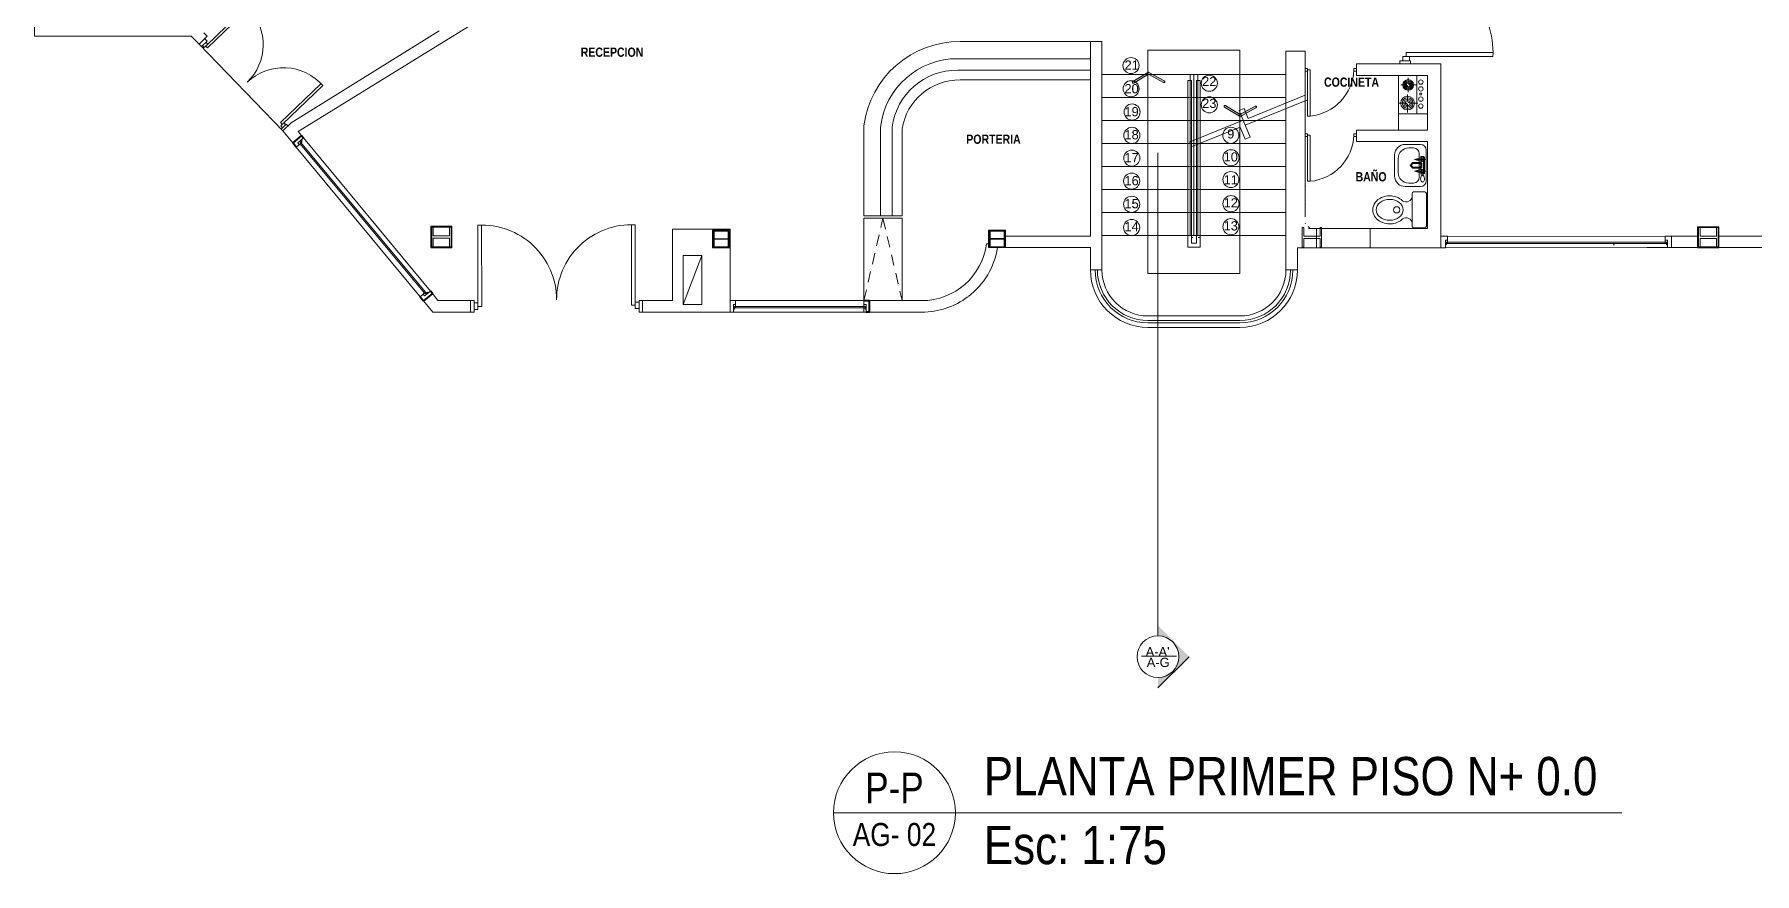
# Model space of a CAD drawing. Extents: x 1270 to 1442, y 932 to 1016.
# Drawn here: x 1273.28 to 1295.73, y 932.44 to 943.4 of the extents above; entities that cross this region are included whole.
import ezdxf
from ezdxf.enums import TextEntityAlignment as Align

# ---------------------------------------------------------------- set-up
doc = ezdxf.new("R2010")
doc.units = 0
doc.header["$MEASUREMENT"] = 0
doc.linetypes.add('RAYITAS', pattern=[0.375, 0.25, -0.125])
for name, color, linetype, lineweight in [('arquitecturapasito', 252, 'Continuous', 5), ('estructural', 201, 'Continuous', 15), ('muros', 5, 'Continuous', 40), ('puertas', 34, 'Continuous', 9), ('ventanas', 4, 'Continuous', 9)]:
    doc.layers.add(name, color=color, linetype=linetype, lineweight=lineweight)
doc.styles.get("Standard").update_dxf_attribs({"font": 'arial.ttf'})

# ---------------------------------------------------------------- blocks, each defined once
blk = doc.blocks.new('PUERTA2')
for p, q in [((-0.1, 0.925), (-0.05, 0.925)), ((-0.1, 0.025), (-0.1, 0.925)), ((-0.05, 0.925), (-0.05, 0.025)), ((-0.05, 0.025), (-0.05, 0.925)), ((-1, 0.05), (-0.95, 0.05)), ((-1, 0), (-1, 0.05)), ((-0.95, 0), (-1, 0)), ((-0.95, 0.05), (-0.95, 0.025)), ((-0.95, 0.025), (-0.95, 0)), ((-0.05, 0.025), (-0.1, 0.025)), ((-0.05, 0.05), (0, 0.05)), ((-0.05, 0), (-0.05, 0.05)), ((0, 0), (-0.05, 0)), ((0, 0.05), (0, 0.025)), ((0, 0.025), (0, 0))]:
    blk.add_line(p, q)
blk.add_arc((-0.011, -0.011), 0.94, 95.4546, 177.8185)
blk = doc.blocks.new('INODORO')
for p, q in [((0.02, 0.25), (0.18, 0.25)), ((0, -0.23), (0, 0.23)), ((0.2, 0.23), (0.2, -0.23)), ((0.18, -0.25), (0.02, -0.25))]:
    blk.add_line(p, q)
blk.add_circle((0.414, 0), 0.0438)
for centre, radius, start, end in [((0.02, 0.23), 0.02, 90, 180), ((0.18, 0.23), 0.02, 0, 90), ((0.283, 0.197), 0.0864, 196.4375, 322.7515), ((0.02, -0.23), 0.02, 180, 270), ((0.18, -0.23), 0.02, 270, 0), ((0.283, -0.197), 0.0864, 37.1646, 163.5625)]:
    blk.add_arc(centre, radius, start, end)
blk.add_ellipse((0.512, 0), major_axis=(0.188, 0), ratio=0.77871)
blk.add_open_spline([(0.352, -0.145), (0.364, -0.154), (0.378, -0.163), (0.444, -0.194), (0.504, -0.202), (0.629, -0.181), (0.692, -0.143), (0.741, -0.061), (0.75, -0.03), (0.75, 0), (0.75, 0.036), (0.737, 0.072), (0.671, 0.163), (0.591, 0.196), (0.453, 0.196), (0.396, 0.177), (0.352, 0.144)], degree=3, knots=[3.942102, 3.942102, 3.942102, 3.942102, 4.162638, 4.162638, 4.924422, 4.924422, 5.847984, 5.847984, 6.283185, 6.283185, 6.283185, 6.801532, 6.801532, 7.861895, 7.861895, 8.624417, 8.624417, 8.624417, 8.624417])
blk = doc.blocks.new('lavadero')
for p, q in [((-0.22, 0), (0.22, 0)), ((-0.3, -0.3), (-0.3, -0.08)), ((-0.25, -0.25), (-0.25, -0.18)), ((-0.17, -0.1), (0.17, -0.1)), ((-0.111, -0.027), (-0.125, -0.039)), ((0.129, -0.039), (-0.125, -0.039)), ((-0.125, -0.039), (-0.125, -0.077)), ((-0.125, -0.077), (0.129, -0.077)), ((-0.083, -0.014), (-0.111, -0.065)), ((0.115, -0.027), (-0.111, -0.027)), ((-0.054, -0.065), (-0.111, -0.065)), ((-0.111, -0.065), (-0.083, -0.166)), ((-0.083, -0.014), (-0.083, -0.166)), ((-0.083, -0.014), (-0.054, -0.065)), ((-0.083, -0.166), (-0.054, -0.065)), ((-0.04, -0.077), (-0.026, -0.065)), ((-0.04, -0.192), (-0.04, -0.077)), ((0.002, -0.23), (-0.04, -0.192)), ((-0.026, -0.065), (0.03, -0.065)), ((-0.026, -0.09), (-0.012, -0.077)), ((-0.026, -0.192), (-0.026, -0.09)), ((0.002, -0.217), (-0.026, -0.192)), ((0.03, -0.192), (0.002, -0.217)), ((0.002, -0.23), (0.044, -0.192)), ((0.03, -0.09), (0.016, -0.077)), ((0.044, -0.077), (0.03, -0.065)), ((0.03, -0.192), (0.03, -0.09)), ((0.044, -0.077), (0.044, -0.192)), ((0.087, -0.014), (0.058, -0.065)), ((0.087, -0.166), (0.058, -0.065)), ((0.087, -0.065), (0.058, -0.065)), ((0.087, -0.065), (0.087, -0.014)), ((0.087, -0.014), (0.115, -0.065)), ((0.087, -0.065), (0.115, -0.065)), ((0.087, -0.065), (0.087, -0.166)), ((0.115, -0.065), (0.087, -0.166)), ((0.115, -0.027), (0.129, -0.039)), ((0.129, -0.077), (0.129, -0.039)), ((0.25, -0.18), (0.25, -0.25)), ((0.3, -0.08), (0.3, -0.3)), ((0.15, -0.45), (-0.15, -0.45)), ((0.1, -0.4), (-0.1, -0.4))]:
    blk.add_line(p, q)
for centre, radius, start, end in [((0.22, -0.08), 0.08, 0, 90), ((-0.22, -0.08), 0.08, 90, 180), ((-0.17, -0.18), 0.08, 90, 180), ((0.17, -0.18), 0.08, 0, 90), ((-0.15, -0.3), 0.15, 180, 270), ((-0.1, -0.25), 0.15, 180, 270), ((0.1, -0.25), 0.15, 270, 0), ((0.15, -0.3), 0.15, 270, 0)]:
    blk.add_arc(centre, radius, start, end)
blk.add_ellipse((-0.188, -0.053), major_axis=(-0.0489, 0.001), ratio=0.561716)
blk = doc.blocks.new('A$C1977046D')
for points in [[(0.62, 0.195), (0, 0.049)], [(0.583, 0.135), (0.606, 0.037), (0.654, 0.049), (0.591, 0.317), (0.64, 0.328), (0.669, 0.206)], [(1.173, 0.274), (0.631, 0.146)], [(1.161, 0.322), (0.669, 0.206)], [(0.583, 0.135), (0.011, 0)]]:
    blk.add_lwpolyline(points)
blk = doc.blocks.new('buyht')
at = {"layer": 'muros', "ltscale": 0.05}
blk.add_line((0.072, 0.15), (0, 0.15), dxfattribs=at)
at = {"layer": 'muros'}
for q in [(0, 0.15), (0.042, 0)]:
    blk.add_line((0, 0), q, dxfattribs=at)
at = {"layer": 'ventanas'}
for p, q in [((0.042, 0.098), (0.042, 0)), ((0.042, 0.037), (0.057, 0.037)), ((0.057, 0.073), (0.072, 0.073)), ((0.057, 0.073), (0.057, 0.037)), ((0.072, 0.056), (0.057, 0.056)), ((0.072, 0.094), (0.072, 0.15))]:
    blk.add_line(p, q, dxfattribs=at)
blk.add_lwpolyline([(0.072, 0.056), (0.072, 0.098), (0.042, 0.098)], dxfattribs=at)
blk = doc.blocks.new('iiiiiiiiiiiii')
at = {"layer": 'estructural'}
for p, q in [((0.0101, 0.105), (0.0101, 0.204)), ((0.0101, 0.105), (0.19299, 0.105)), ((0.0101, 0), (0.0101, 0.099)), ((0.0101, 0.099), (0.19299, 0.099)), ((0.19299, 0.204), (0.19299, 0.105)), ((0.19299, 0.099), (0.19299, 0))]:
    blk.add_line(p, q, dxfattribs=at)
blk.add_lwpolyline([(0, 0.204), (0.204, 0.204), (0.204, 0), (0, 0)], close=True, dxfattribs=at)
blk = doc.blocks.new('jhuji')
at = {"layer": 'estructural'}
for p, q in [((-0.204, 0), (-0.204, -0.204)), ((-0.204, 0), (-0.1939, 0)), ((-0.1939, -0.099), (-0.1939, 0)), ((-0.01101, 0), (-0.01101, -0.099)), ((-0.01101, 0), (0, 0)), ((0, 0), (0, -0.204)), ((-0.204, -0.204), (-0.1939, -0.204)), ((-0.1939, -0.099), (-0.01101, -0.099)), ((-0.1939, -0.204), (-0.1939, -0.105)), ((-0.1939, -0.105), (-0.01101, -0.105)), ((-0.01101, -0.105), (-0.01101, -0.204)), ((-0.01101, -0.204), (0, -0.204))]:
    blk.add_line(p, q, dxfattribs=at)
blk = doc.blocks.new('columna25')
at = {"layer": 'estructural'}
for p, q in [((-0.254, 0.2529), (0, 0.2529)), ((-0.254, 0.2331), (-0.254, 0.2529)), ((-0.142, 0.2331), (-0.254, 0.2331)), ((-0.142, 0.2331), (-0.142, 0.0198)), ((0, 0.2331), (-0.112, 0.2331)), ((-0.112, 0.2331), (-0.112, 0.0198)), ((0, 0.2529), (0, 0.2331)), ((-0.254, 0), (-0.254, 0.0198)), ((-0.254, 0.0198), (-0.142, 0.0198)), ((0, 0), (-0.254, 0)), ((-0.112, 0.0198), (0, 0.0198)), ((0, 0.0198), (0, 0))]:
    blk.add_line(p, q, dxfattribs=at)
blk = doc.blocks.new('pook')
at = {"layer": 'puertas'}
for p, q in [((1100.047, 1106.401), (1100.047, 1107.451)), ((1100.097, 1107.451), (1100.047, 1107.45)), ((1100.097, 1106.386), (1100.097, 1107.451)), ((1102.05, 1106.401), (1102.05, 1107.452)), ((1102.1, 1106.401), (1102.1, 1107.452)), ((1099.997, 1106.468), (1099.936, 1106.468)), ((1099.997, 1106.318), (1099.936, 1106.318)), ((1099.997, 1106.318), (1099.997, 1106.468)), ((1099.997, 1106.436), (1100.047, 1106.436)), ((1099.997, 1106.347), (1100.047, 1106.347)), ((1100.047, 1106.436), (1100.047, 1106.347)), ((1100.047, 1106.386), (1100.097, 1106.386)), ((1102.1, 1106.401), (1102.05, 1106.401)), ((1102.1, 1106.442), (1102.1, 1106.361)), ((1102.1, 1106.442), (1102.15, 1106.442)), ((1102.15, 1106.361), (1102.1, 1106.361)), ((1102.15, 1106.325), (1102.15, 1106.457)), ((1102.15, 1106.457), (1102.196, 1106.457)), ((1102.15, 1106.325), (1102.196, 1106.325))]:
    blk.add_line(p, q, dxfattribs=at)
for centre, radius, start, end in [((1100.097, 1106.475), 0.976, 0.0193, 90.0193), ((1102.052, 1106.475), 0.978, 87.208, 179.9706)]:
    blk.add_arc(centre, radius, start, end, dxfattribs=at)

msp = doc.modelspace()

# ---------------------------------------------------------------- hatches: boundary and pattern name
at = {"layer": 'arquitecturapasito'}
for points in [[(1288.033, 942.775, 0.414348), (1288.028, 942.792), (1287.826, 942.902, 0.267949), (1287.814, 942.902), (1287.617, 942.782, 0.417112), (1287.613, 942.765, 0.411321), (1287.63, 942.761), (1287.814, 942.873, -0.267949), (1287.827, 942.873), (1288.016, 942.77, 0.414079)], [(1289.228, 942.456, -0.414348), (1289.223, 942.439), (1289.021, 942.328, -0.267949), (1289.008, 942.329), (1288.812, 942.448, -0.417112), (1288.808, 942.466, -0.411321), (1288.825, 942.47), (1289.009, 942.358, 0.267949), (1289.022, 942.357), (1289.211, 942.461, -0.414079)]]:
    msp.add_hatch(color=252, dxfattribs=at).paths.add_polyline_path(points)
at = {"layer": 'arquitecturapasito', "ltscale": 6}
msp.add_hatch(color=252, dxfattribs=at).paths.add_polyline_path([(1287.944, 935.547), (1287.944, 935.683), (1288.351, 935.275), (1287.944, 934.868), (1287.944, 935.004, 1)])

# ---------------------------------------------------------------- linework, layer by layer
at = {"layer": 'arquitecturapasito', "color": 252}
for p, q in [((1273.284, 943.377), (1273.284, 957.969)), ((1276.727, 942.13), (1282.108, 945.456)), ((1275.329, 943.377), (1273.284, 943.377)), ((1275.329, 943.377), (1275.434, 943.269)), ((1275.537, 943.377), (1275.434, 943.269)), ((1275.495, 943.42), (1275.537, 943.377)), ((1276.635, 942.242), (1278.567, 943.444)), ((1275.434, 943.269), (1276.527, 942.138)), ((1285.364, 943.305), (1287.214, 943.305)), ((1287.064, 943.305), (1287.064, 940.764)), ((1287.064, 943.305), (1287.214, 943.305)), ((1287.214, 943.305), (1287.214, 940.615)), ((1287.814, 940.275), (1287.814, 943.192)), ((1289.014, 943.192), (1287.814, 943.192)), ((1289.014, 943.192), (1289.014, 942.444)), ((1289.014, 943.173), (1289.014, 940.275)), ((1289.614, 943.18), (1289.614, 940.615)), ((1289.614, 943.18), (1289.864, 943.18)), ((1289.864, 941.016), (1289.864, 943.18)), ((1291.182, 943.162), (1292.315, 943.163)), ((1291.182, 943.108), (1291.182, 943.162)), ((1289.871, 942.901), (1289.864, 942.908)), ((1290.533, 943.013), (1290.533, 942.863)), ((1290.533, 943.013), (1291.636, 943.013)), ((1291.1, 943.054), (1291.1, 943.013)), ((1291.1, 943.054), (1291.241, 943.054)), ((1291.226, 943.108), (1291.138, 943.108)), ((1291.138, 943.054), (1291.138, 943.108)), ((1291.182, 943.108), (1292.315, 943.109)), ((1291.226, 943.108), (1291.226, 943.054)), ((1291.241, 943.054), (1291.241, 943.013)), ((1291.636, 943.013), (1291.636, 940.614)), ((1285.364, 942.805), (1287.064, 942.805)), ((1288.414, 942.873), (1287.214, 942.873)), ((1288.414, 942.873), (1287.214, 942.873)), ((1288.332, 940.621), (1288.332, 942.798)), ((1288.382, 942.798), (1288.332, 942.798)), ((1288.364, 940.773), (1288.364, 942.873)), ((1288.382, 940.671), (1288.382, 942.798)), ((1288.414, 940.773), (1288.414, 942.873)), ((1288.414, 942.873), (1289.614, 942.873)), ((1288.446, 940.671), (1288.446, 942.798)), ((1288.496, 942.798), (1288.446, 942.798)), ((1288.464, 940.773), (1288.464, 942.873)), ((1288.496, 940.621), (1288.496, 942.798)), ((1289.864, 942.864), (1289.864, 941.115)), ((1291.462, 942.863), (1290.533, 942.863)), ((1291.082, 942.149), (1291.082, 942.863)), ((1291.179, 942.739), (1291.115, 942.739)), ((1291.209, 942.832), (1291.209, 942.769)), ((1291.209, 942.645), (1291.209, 942.709)), ((1291.239, 942.739), (1291.313, 942.739)), ((1288.414, 942.573), (1287.214, 942.573)), ((1288.414, 942.573), (1289.614, 942.573)), ((1289.871, 942.654), (1289.864, 942.661)), ((1291.172, 942.502), (1291.086, 942.502)), ((1291.202, 942.615), (1291.202, 942.532)), ((1291.202, 942.379), (1291.202, 942.472)), ((1291.232, 942.502), (1291.336, 942.502)), ((1276.635, 942.242), (1276.528, 942.138)), ((1288.414, 942.273), (1287.214, 942.273)), ((1288.414, 942.273), (1289.614, 942.273)), ((1289.871, 942.407), (1289.864, 942.414)), ((1276.528, 942.138), (1276.656, 941.983)), ((1276.727, 942.13), (1276.77, 942.078)), ((1278.452, 940.047), (1276.797, 942.046)), ((1284.106, 941.028), (1284.106, 942.205)), ((1284.606, 941.028), (1284.606, 942.162)), ((1291.462, 942.149), (1290.533, 942.149)), ((1290.533, 942.149), (1290.533, 941.999)), ((1278.317, 939.974), (1276.701, 941.927)), ((1276.753, 941.97), (1278.373, 940.021)), ((1276.757, 941.993), (1278.389, 940.034)), ((1288.414, 941.973), (1287.214, 941.973)), ((1288.414, 941.973), (1289.614, 941.973)), ((1291.462, 941.999), (1290.533, 941.999)), ((1288.414, 941.673), (1287.214, 941.673)), ((1288.414, 941.673), (1289.614, 941.673)), ((1288.414, 941.373), (1287.214, 941.373)), ((1288.414, 941.373), (1289.614, 941.373)), ((1289.871, 941.419), (1289.864, 941.427)), ((1289.871, 941.172), (1289.864, 941.18)), ((1278.721, 940.881), (1278.721, 940.627)), ((1278.721, 940.881), (1278.721, 940.627)), ((1278.721, 940.881), (1278.721, 940.627)), ((1278.721, 940.881), (1278.721, 940.627)), ((1278.721, 940.881), (1278.721, 940.627)), ((1279.072, 939.845), (1279.07, 940.91)), ((1279.122, 939.845), (1279.12, 940.91)), ((1281.075, 939.863), (1281.073, 940.913)), ((1281.125, 939.863), (1281.123, 940.913)), ((1284.606, 941.028), (1284.106, 941.028)), ((1284.106, 939.773), (1284.106, 940.999)), ((1284.606, 940.999), (1284.106, 940.999)), ((1284.606, 939.923), (1284.606, 940.999)), ((1288.414, 941.073), (1287.214, 941.073)), ((1288.414, 941.073), (1289.614, 941.073)), ((1289.871, 940.925), (1289.864, 940.933)), ((1289.922, 940.875), (1289.905, 940.892)), ((1294.986, 940.887), (1295.264, 940.887)), ((1294.986, 940.887), (1294.986, 940.613)), ((1295.264, 940.887), (1295.264, 940.613)), ((1282.362, 940.855), (1281.611, 940.855)), ((1281.611, 940.855), (1281.611, 939.923)), ((1282.362, 940.855), (1282.362, 939.923)), ((1285.708, 940.666), (1285.733, 940.666)), ((1285.753, 940.732), (1285.753, 940.831)), ((1285.753, 940.732), (1285.753, 940.831)), ((1285.753, 940.732), (1285.936, 940.732)), ((1285.753, 940.732), (1285.936, 940.732)), ((1285.753, 940.627), (1285.753, 940.726)), ((1285.753, 940.726), (1285.936, 940.726)), ((1285.753, 940.627), (1285.753, 940.726)), ((1285.753, 940.726), (1285.936, 940.726)), ((1285.936, 940.831), (1285.936, 940.732)), ((1285.936, 940.831), (1285.936, 940.732)), ((1285.936, 940.726), (1285.936, 940.627)), ((1285.936, 940.726), (1285.936, 940.627)), ((1285.947, 940.831), (1285.947, 940.627)), ((1285.947, 940.831), (1285.947, 940.627)), ((1285.947, 940.831), (1285.947, 940.627)), ((1285.957, 940.764), (1287.064, 940.764)), ((1287.214, 940.773), (1288.414, 940.773)), ((1287.214, 940.773), (1287.214, 940.323)), ((1288.446, 940.671), (1288.382, 940.671)), ((1288.414, 940.773), (1289.614, 940.773)), ((1288.471, 940.745), (1288.49, 940.745)), ((1289.614, 940.773), (1289.614, 940.323)), ((1289.908, 940.864), (1291.462, 940.864)), ((1290.014, 940.864), (1290.014, 940.614)), ((1290.714, 940.864), (1290.714, 940.614)), ((1291.724, 940.763), (1291.636, 940.763)), ((1291.694, 940.712), (1291.694, 940.613)), ((1291.709, 940.687), (1291.724, 940.687)), ((1291.709, 940.687), (1291.709, 940.65)), ((1294.579, 940.67), (1291.71, 940.67)), ((1291.724, 940.707), (1291.724, 940.763)), ((1294.564, 940.76), (1291.724, 940.763)), ((1294.579, 940.688), (1291.725, 940.688)), ((1294.564, 940.763), (1294.986, 940.764)), ((1294.564, 940.709), (1294.564, 940.763)), ((1294.579, 940.688), (1294.579, 940.652)), ((1294.594, 940.713), (1294.594, 940.613)), ((1294.644, 940.763), (1294.644, 940.613)), ((1295.019, 940.877), (1295.232, 940.877)), ((1295.264, 940.765), (1296.468, 940.766)), ((1278.721, 940.627), (1278.701, 940.627)), ((1278.721, 940.627), (1278.701, 940.627)), ((1278.721, 940.627), (1278.701, 940.627)), ((1278.721, 940.627), (1278.701, 940.627)), ((1278.721, 940.627), (1278.701, 940.627)), ((1281.748, 939.873), (1281.748, 940.512)), ((1281.748, 940.512), (1281.994, 940.512)), ((1281.748, 939.873), (1281.994, 940.512)), ((1281.994, 940.512), (1281.994, 939.873)), ((1285.852, 940.615), (1287.064, 940.615)), ((1287.064, 940.615), (1287.064, 940.323)), ((1288.496, 940.621), (1288.332, 940.621)), ((1289.614, 940.614), (1289.617, 940.614)), ((1289.764, 940.614), (1291.644, 940.614)), ((1289.764, 940.614), (1289.764, 940.323)), ((1291.694, 940.613), (1291.644, 940.614)), ((1291.694, 940.613), (1294.594, 940.615)), ((1293.884, 940.651), (1293.899, 940.651)), ((1294.986, 940.615), (1294.321, 940.615)), ((1294.579, 940.652), (1294.594, 940.652)), ((1294.986, 940.613), (1295.264, 940.613)), ((1295.019, 940.623), (1295.232, 940.623)), ((1295.264, 940.615), (1296.288, 940.615)), ((1287.214, 940.323), (1287.064, 940.323)), ((1289.014, 940.275), (1287.814, 940.275)), ((1289.614, 940.323), (1289.764, 940.323)), ((1278.478, 940.015), (1278.548, 939.923)), ((1278.363, 939.919), (1278.484, 939.773)), ((1278.976, 939.773), (1278.975, 939.923)), ((1278.975, 939.923), (1279.021, 939.923)), ((1278.976, 939.773), (1279.021, 939.773)), ((1279.021, 939.923), (1279.021, 939.773)), ((1279.021, 939.894), (1279.071, 939.894)), ((1279.021, 939.806), (1279.071, 939.806)), ((1279.071, 939.894), (1279.071, 939.806)), ((1279.071, 939.845), (1279.121, 939.845)), ((1281.125, 939.863), (1281.075, 939.863)), ((1281.124, 939.904), (1281.125, 939.822)), ((1281.174, 939.904), (1281.124, 939.904)), ((1281.124, 939.904), (1281.174, 939.904)), ((1281.175, 939.822), (1281.125, 939.822)), ((1281.175, 939.773), (1281.174, 939.923)), ((1281.174, 939.923), (1281.22, 939.923)), ((1281.175, 939.773), (1281.22, 939.773)), ((1281.22, 939.923), (1281.22, 939.773)), ((1281.994, 939.873), (1281.748, 939.873)), ((1282.362, 939.773), (1282.362, 939.923)), ((1282.611, 939.923), (1282.362, 939.923)), ((1282.404, 939.871), (1282.404, 939.773)), ((1282.404, 939.81), (1282.419, 939.81)), ((1282.419, 939.846), (1282.434, 939.846)), ((1282.419, 939.846), (1282.419, 939.81)), ((1282.434, 939.829), (1282.419, 939.829)), ((1282.434, 939.867), (1282.434, 939.923)), ((1284.108, 939.923), (1282.434, 939.923)), ((1284.108, 939.847), (1282.434, 939.847)), ((1284.108, 939.829), (1282.434, 939.829)), ((1282.581, 939.773), (1284.138, 939.773)), ((1284.179, 939.773), (1284.864, 939.773))]:
    msp.add_line(p, q, dxfattribs=at)
at = {"layer": 'arquitecturapasito', "color": 252, "ltscale": 0.06}
for p, q in [((1285.333, 943.081), (1287.064, 943.081)), ((1285.333, 942.931), (1287.064, 942.931)), ((1284.325, 941.028), (1284.325, 942.188)), ((1284.475, 941.028), (1284.475, 942.188))]:
    msp.add_line(p, q, dxfattribs=at)
at = {"layer": 'arquitecturapasito', "color": 252, "ltscale": 0.05}
for p, q in [((1287.214, 943.055), (1287.214, 940.615)), ((1291.462, 942.863), (1291.462, 942.149)), ((1291.462, 941.999), (1291.462, 940.864)), ((1278.976, 939.773), (1278.484, 939.773)), ((1278.976, 939.773), (1278.484, 939.773)), ((1278.975, 939.923), (1278.548, 939.923)), ((1281.611, 939.923), (1281.22, 939.923)), ((1282.581, 939.773), (1281.22, 939.773)), ((1284.179, 939.773), (1282.404, 939.773)), ((1284.864, 939.923), (1284.179, 939.923)), ((1284.864, 939.923), (1284.506, 939.923)), ((1289.014, 939.723), (1287.814, 939.723)), ((1289.014, 939.573), (1287.814, 939.573))]:
    msp.add_line(p, q, dxfattribs=at)
at = {"layer": 'arquitecturapasito', "color": 252, "linetype": 'ByBlock'}
for p, q in [((1291.462, 942.863), (1291.082, 942.863)), ((1291.324, 942.363), (1291.324, 942.863)), ((1291.082, 942.363), (1291.462, 942.363)), ((1285.301, 933.238), (1293.997, 933.238))]:
    msp.add_line(p, q, dxfattribs=at)
at = {"layer": 'arquitecturapasito', "color": 252, "ltscale": 6}
for p, q in [((1287.944, 941.851), (1287.944, 935.547)), ((1288.186, 935.284), (1287.73, 935.284)), ((1288.351, 935.275), (1287.944, 934.868))]:
    msp.add_line(p, q, dxfattribs=at)
at = {"layer": 'arquitecturapasito', "color": 252, "linetype": 'RAYITAS', "ltscale": 0.58}
for p, q in [((1284.108, 939.923), (1284.356, 940.999)), ((1284.356, 940.999), (1284.606, 939.923))]:
    msp.add_line(p, q, dxfattribs=at)
at = {"layer": 'arquitecturapasito', "color": 252, "ltscale": 0.6}
for p, q in [((1288.4, 940.745), (1288.382, 940.745)), ((1288.49, 940.745), (1288.471, 940.745))]:
    msp.add_line(p, q, dxfattribs=at)
at = {"layer": 'arquitecturapasito', "color": 252, "ltscale": 0.025}
for p, q in [((1289.014, 939.663), (1287.814, 939.663)), ((1289.014, 939.663), (1287.814, 939.663)), ((1289.014, 939.633), (1287.814, 939.633)), ((1289.014, 939.633), (1287.814, 939.633))]:
    msp.add_line(p, q, dxfattribs=at)
at = {"layer": 'arquitecturapasito', "color": 252, "linetype": 'ByBlock', "ltscale": 6}
msp.add_line((1285.301, 933.238), (1283.711, 933.238), dxfattribs=at)
at = {"layer": 'arquitecturapasito', "color": 252}
for points in [[(1287.617, 942.782), (1287.814, 942.902, -0.267949), (1287.826, 942.902), (1288.028, 942.792, -0.414214), (1288.033, 942.775), (1288.033, 942.775, -0.414214), (1288.016, 942.77), (1287.827, 942.873, 0.267949), (1287.814, 942.873), (1287.63, 942.761, -0.414214), (1287.613, 942.765), (1287.613, 942.765, -0.414214)], [(1288.812, 942.448), (1289.008, 942.329, 0.267949), (1289.021, 942.328), (1289.223, 942.439, 0.414214), (1289.228, 942.456), (1289.228, 942.456, 0.414214), (1289.211, 942.461), (1289.022, 942.357, -0.267949), (1289.009, 942.358), (1288.825, 942.47, 0.414214), (1288.808, 942.466), (1288.808, 942.466, 0.414214)]]:
    msp.add_lwpolyline(points, format="xyb", close=True, dxfattribs=at)
for points in [[(1278.455, 940.893), (1278.733, 940.893), (1278.733, 940.614), (1278.455, 940.614)], [(1278.468, 940.881), (1278.721, 940.881), (1278.721, 940.627), (1278.468, 940.627)], [(1282.13, 940.843), (1282.359, 940.843), (1282.359, 940.614), (1282.13, 940.614)], [(1282.143, 940.83), (1282.347, 940.83), (1282.347, 940.626), (1282.143, 940.626)], [(1285.733, 940.841), (1285.957, 940.841), (1285.957, 940.617), (1285.733, 940.617)]]:
    msp.add_lwpolyline(points, close=True, dxfattribs=at)
for points in [[(1282.336, 940.83), (1282.347, 940.83), (1282.347, 940.626), (1282.336, 940.626)], [(1285.753, 940.627), (1285.743, 940.627), (1285.743, 940.831), (1285.753, 940.831)], [(1285.936, 940.831), (1285.947, 940.831), (1285.947, 940.627), (1285.936, 940.627)], [(1291.724, 940.669), (1291.724, 940.712), (1291.694, 940.712)], [(1294.564, 940.67), (1294.564, 940.713), (1294.594, 940.713)], [(1282.434, 939.829), (1282.434, 939.871), (1282.404, 939.871)]]:
    msp.add_lwpolyline(points, dxfattribs=at)
for centre in [(1287.593, 942.991), (1287.594, 942.689), (1288.614, 942.76), (1287.607, 942.385), (1288.614, 942.478), (1287.604, 942.08), (1288.895, 942.081), (1287.603, 941.783), (1288.897, 941.788), (1287.601, 941.483), (1288.896, 941.503), (1287.601, 941.18), (1288.897, 941.188), (1287.601, 940.877), (1288.896, 940.888)]:
    msp.add_circle(centre, 0.105, dxfattribs=at)
at = {"layer": 'arquitecturapasito', "color": 252, "linetype": 'ByBlock'}
for centre, radius in [((1291.209, 942.738), 0.0696), ((1291.209, 942.738), 0.0553), ((1291.209, 942.738), 0.0409), ((1291.209, 942.738), 0.0266), ((1291.374, 942.776), 0.0287), ((1291.374, 942.687), 0.0287), ((1291.202, 942.502), 0.0897), ((1291.202, 942.502), 0.0698), ((1291.202, 942.502), 0.0512), ((1291.202, 942.502), 0.0325), ((1291.374, 942.553), 0.0287), ((1291.374, 942.463), 0.0287), ((1291.373, 942.619), 0.0139)]:
    msp.add_circle(centre, radius, dxfattribs=at)
at = {"layer": 'arquitecturapasito', "color": 252, "ltscale": 6}
msp.add_circle((1287.944, 935.275), 0.272, dxfattribs=at)
at = {"layer": 'arquitecturapasito', "color": 252, "linetype": 'ByBlock', "ltscale": 6}
msp.add_circle((1284.506, 933.238), 0.795, dxfattribs=at)
at = {"layer": 'arquitecturapasito', "color": 252}
for centre, radius, start, end in [((1291.261, 943.16), 1.056, 357.208, 89.9706), ((1285.358, 942.043), 1.262, 89.6155, 172.6472), ((1285.357, 942.045), 0.76, 89.5804, 171.1289), ((1291.179, 942.709), 0.03, 0, 90), ((1291.239, 942.769), 0.03, 180, 270), ((1291.172, 942.472), 0.03, 0, 90), ((1291.232, 942.532), 0.03, 180, 270), ((1279.12, 939.932), 0.978, 0.1508, 92.9133), ((1281.076, 939.936), 0.978, 87.2907, 180.0533), ((1289.014, 940.323), 0.75, 270, 0), ((1289.014, 940.323), 0.6, 270, 0)]:
    msp.add_arc(centre, radius, start, end, dxfattribs=at)
at = {"layer": 'arquitecturapasito', "color": 252, "ltscale": 0.06}
for radius, start, end in [(1.005, 89.4892, 173.5561), (0.855, 89.4696, 172.4284)]:
    msp.add_arc((1285.324, 942.076), radius, start, end, dxfattribs=at)
at = {"layer": 'arquitecturapasito', "color": 252, "ltscale": 0.05}
for centre, radius, start, end in [((1284.864, 940.773), 0.85, 270, 352.7901), ((1284.864, 940.773), 1, 307.3649, 351.0148), ((1287.814, 940.323), 0.75, 180, 270), ((1287.814, 940.323), 0.6, 180, 270), ((1284.864, 940.773), 1, 270, 306.7882)]:
    msp.add_arc(centre, radius, start, end, dxfattribs=at)
at = {"layer": 'arquitecturapasito', "color": 252, "ltscale": 0.025}
for centre, radius, start, end in [((1287.814, 940.323), 0.69, 180, 270), ((1287.814, 940.323), 0.66, 180, 270), ((1289.014, 940.323), 0.69, 270, 0), ((1289.014, 940.323), 0.66, 270, 0)]:
    msp.add_arc(centre, radius, start, end, dxfattribs=at)

# ---------------------------------------------------------------- block references
at = {"layer": 'arquitecturapasito', "color": 252}
for name, p, xscale, yscale, zscale, rotation in [('pook', (188.955, 961.871), 0.6965340174613168, 0.6965340174613168, 0.6965340174613168, 313.8533966720003), ('PUERTA2', (1289.864, 942.951), 0.6690149629766893, 0.6690149629766893, 0.6690149629766893, 180), ('A$C1977046D', (1289.878, 942.605), 1.365000000000007, 1.365000000000007, 1.365000000000007, 188.714916046796), ('PUERTA2', (1289.864, 942.099), 0.6690149629766893, 0.6690149629766893, 0.6690149629766893, 180)]:
    msp.add_blockref(name, p, dxfattribs=dict(at, xscale=xscale, yscale=yscale, zscale=zscale, rotation=rotation))
at = {"layer": 'arquitecturapasito', "color": 252, "xscale": -1, "rotation": 129.7968492866709}
msp.add_blockref('buyht', (1276.77, 942.078), dxfattribs=at)
at = {"layer": 'arquitecturapasito', "color": 252, "ltscale": 0.1, "xscale": -0.9166666666667423, "yscale": 0.9166666666667423, "zscale": 0.9166666666668036, "rotation": 270}
msp.add_blockref('lavadero', (1291.445, 941.687), dxfattribs=at)
at = {"layer": 'arquitecturapasito', "color": 252, "ltscale": 0.1, "xscale": -0.9333333335539464, "yscale": 0.9333333335537191, "zscale": 0.9333333335536669}
msp.add_blockref('INODORO', (1291.446, 941.108), dxfattribs=at)
at = {"layer": 'arquitecturapasito', "color": 252}
for name, p, rotation in [('columna25', (1278.468, 940.627), 270), ('columna25', (1289.827, 940.622), 270), ('columna25', (1294.999, 940.623), 270), ('buyht', (1278.478, 940.015), 129.7968492866709)]:
    msp.add_blockref(name, p, dxfattribs=dict(at, rotation=rotation))
for name, p in [('jhuji', (1282.347, 940.83)), ('iiiiiiiiiiiii', (1285.743, 940.627))]:
    msp.add_blockref(name, p, dxfattribs=at)
at = {"layer": 'arquitecturapasito', "color": 252, "xscale": -1}
msp.add_blockref('buyht', (1284.179, 939.773), dxfattribs=at)

# ---------------------------------------------------------------- texts
at = {"layer": 'arquitecturapasito', "color": 252, "linetype": 'ByBlock'}
for s, p in [('21', (1287.602, 942.938)), ('20', (1287.6, 942.629)), ('22', (1288.614, 942.724)), ('19', (1287.6, 942.329)), ('23', (1288.614, 942.438)), ('18', (1287.6, 942.029)), ('9', (1288.894, 942.039)), ('17', (1287.6, 941.729)), ('10', (1288.894, 941.739)), ('11', (1288.894, 941.439)), ('16', (1287.6, 941.429)), ('15', (1287.6, 941.129)), ('12', (1288.894, 941.139)), ('14', (1287.6, 940.829)), ('13', (1288.894, 940.839))]:
    msp.add_text(s, height=0.12, dxfattribs=at).set_placement(p, align=Align.CENTER)
at = {"layer": 'arquitecturapasito', "color": 252, "char_height": 0.12, "attachment_point": 5}
for s, insert, width in [('{\\fArial Narrow|b1|i0|c0|p34;RECEPCION }', (1280.821, 943.165), 0.73584), ('{\\fArial Narrow|b1|i0|c0|p34;COCINETA}', (1290.47, 942.774), 0.73584), ('{\\fArial Narrow|b1|i0|c0|p34;PORTERIA }', (1285.798, 942.029), 0.73584), ('{\\fArial Narrow|b1|i0|c0|p34;BAÑO}', (1290.725, 941.539), 0.73584), ("A-A'", (1287.94, 935.34), 24.08378), ('A-G', (1287.947, 935.2), 24.08378)]:
    msp.add_mtext(s, dxfattribs=dict(at, insert=insert, width=width))
at = {"layer": 'arquitecturapasito', "color": 252, "linetype": 'ByBlock'}
for s, insert, char_height, width, attachment_point in [('{\\fArial Narrow|b0|i0|c0|p34;PLANTA PRIMER PISO N+ 0.0}', (1285.673, 933.966), 0.5, 9.30102, 1), ('{\\fArial Narrow|b0|i0|c0|p34;P-P}', (1284.506, 933.563), 0.4, 47.17273, 5), ('{\\fArial Narrow|b0|i0|c0|p34;AG- 02}', (1284.506, 932.952), 0.3, 47.17273, 5), ('{\\fArial Narrow|b0|i0|c0|p34;Esc: 1:75}', (1285.673, 933.067), 0.5, 9.30102, 1)]:
    msp.add_mtext(s, dxfattribs=dict(at, insert=insert, char_height=char_height, width=width, attachment_point=attachment_point))

doc.saveas('drawing.dxf')
